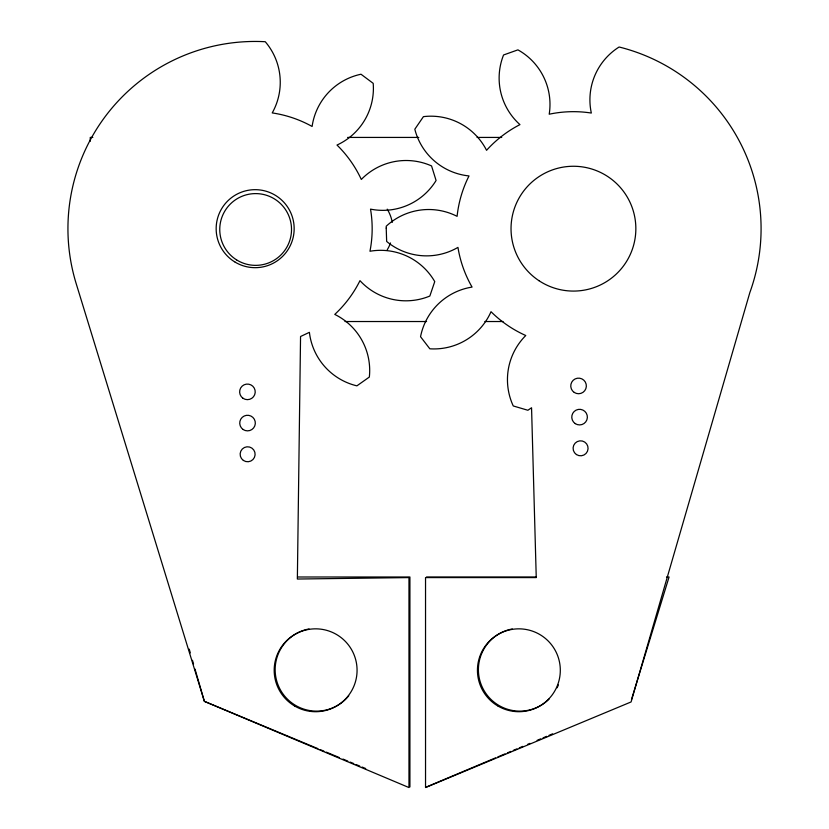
<?xml version="1.0" encoding="UTF-8"?>
<svg xmlns="http://www.w3.org/2000/svg" width="829" height="829" viewBox="0 0 829 829"><rect width="100%" height="100%" fill="white"/><g stroke="black" fill="none" stroke-linecap="round" stroke-linejoin="round"><path stroke-width="1.24" d="M631.47 699.531L669.076 576.994L666.495 576.994M426.5 786.959L495.493 757.893M497.866 756.898L505.006 753.882M507.389 752.887L510.954 751.385M513.327 750.38L516.902 748.877M519.275 747.872L522.85 746.369M527.607 744.369L529.98 743.364M537.119 740.359L540.695 738.857M543.068 737.851L546.643 736.349M549.016 735.344L552.58 733.841M92.827 137.427L90.257 137.427L90.257 141.272M347.579 137.427L418.8 137.427M477.079 137.427L501.721 137.427M344.988 321.528L426.572 321.528M484.841 321.528L503.016 321.528M297.507 576.994L409.92 576.994L409.92 786.959M426.5 576.994L536.176 576.994M317.901 748.639L204.369 701.355L76.175 283.591A187.219 187.219 0 0 1 265.249 41.719A62.403 62.403 0 0 1 272.223 112.92A117.003 117.003 0 0 1 312.108 126.464A62.403 62.403 0 0 1 360.998 74.227L373.205 83.356A62.403 62.403 0 0 1 336.999 145.054A117.003 117.003 0 0 1 361.309 179.458A62.403 62.403 0 0 1 431.557 165.935L436.085 180.494A62.403 62.403 0 0 1 370.522 209.126A117.003 117.003 0 0 1 369.962 251.249A62.403 62.403 0 0 1 434.748 281.601L429.847 296.036A62.403 62.403 0 0 1 359.973 280.658A117.003 117.003 0 0 1 334.771 314.409A62.403 62.403 0 0 1 369.34 377.05L356.895 385.848A62.403 62.403 0 0 1 309.393 332.336L300.554 336.501L297.362 579.036L408.966 577.585L408.966 787.55L204.369 701.355L194.991 669.024M320.295 749.634L323.88 751.126M326.274 752.121L339.413 757.592M342.999 759.084L347.776 761.084M350.17 762.079L353.755 763.571M356.149 764.566L359.734 766.058M362.118 767.053L365.703 768.545M189.219 649.128L190.307 652.858M192.473 660.319L193.551 664.05M348.76 695.811A41.44 41.44 0 0 1 280.958 690.847A41.44 41.44 0 0 1 309.051 628.942M558.363 684.941A41.44 41.44 0 0 1 557.109 687.79M549.14 698.992A41.44 41.44 0 0 1 483.162 688.982A41.44 41.44 0 0 1 512.301 628.942M390.532 242.97A39.004 39.004 0 0 1 387.226 249.798M387.226 209.157A39.004 39.004 0 0 1 392.283 222.39M386.221 228.12L386.656 241.446A62.403 62.403 0 0 0 457.95 247.394A117.003 117.003 0 0 0 472.064 287.083A62.403 62.403 0 0 0 420.541 336.719L429.836 348.802A62.403 62.403 0 0 0 491.017 311.704A117.003 117.003 0 0 0 525.762 335.517A62.403 62.403 0 0 0 513.255 405.951L527.876 410.262L531.555 407.754L536.249 577.585L425.536 577.585L425.536 787.55L631.087 701.945L749.851 292.533A187.219 187.219 0 0 0 619.429 47.077L619.004 47.077A62.403 62.403 0 0 0 591.326 113.045A117.003 117.003 0 0 0 549.212 114.205A62.403 62.403 0 0 0 517.928 49.864L503.566 54.973A62.403 62.403 0 0 0 519.949 124.619A117.003 117.003 0 0 0 486.561 150.308A62.403 62.403 0 0 0 423.432 116.64L414.821 129.22A62.403 62.403 0 0 0 469.007 175.935A117.003 117.003 0 0 0 457.09 216.338A62.403 62.403 0 0 0 386.231 226.213L386.221 228.12M575.253 423.619A7.803 7.803 0 0 0 587.357 417.609A7.803 7.803 0 0 0 576.093 410.137A7.803 7.803 0 0 0 575.253 423.619M574.238 392.428A7.803 7.803 0 0 0 586.341 386.418A7.803 7.803 0 0 0 575.088 378.946A7.803 7.803 0 0 0 574.238 392.428M576.435 454.551A7.492 7.492 0 0 0 588.062 448.769A7.492 7.492 0 0 0 577.253 441.598A7.492 7.492 0 0 0 576.435 454.551M243.094 429.484A7.803 7.803 0 0 0 255.301 423.702A7.803 7.803 0 0 0 244.192 416.013A7.803 7.803 0 0 0 243.094 429.484M242.99 398.272A7.803 7.803 0 0 0 255.197 392.5A7.803 7.803 0 0 0 244.089 384.811A7.803 7.803 0 0 0 242.99 398.272M243.363 460.427A7.492 7.492 0 0 0 255.094 454.883A7.492 7.492 0 0 0 244.431 447.494A7.492 7.492 0 0 0 243.363 460.427M498.156 706.163A41.44 41.44 0 0 0 560.311 670.278A41.44 41.44 0 0 0 498.156 634.392A41.44 41.44 0 0 0 498.156 706.163M294.906 706.163A41.44 41.44 0 0 0 357.071 670.278A41.44 41.44 0 0 0 294.906 634.392A41.44 41.44 0 0 0 294.906 706.163M538.933 280.668A62.403 62.403 0 0 0 635.729 232.566A62.403 62.403 0 0 0 545.669 172.784A62.403 62.403 0 0 0 538.933 280.668M235.218 262.192A39.004 39.004 0 0 0 294.16 229.187A39.004 39.004 0 0 0 236.11 194.639A39.004 39.004 0 0 0 235.218 262.192M236.576 259.881A35.885 35.885 0 0 0 291.497 230.794A35.885 35.885 0 0 0 238.845 197.768A35.885 35.885 0 0 0 236.576 259.881"/></g></svg>
